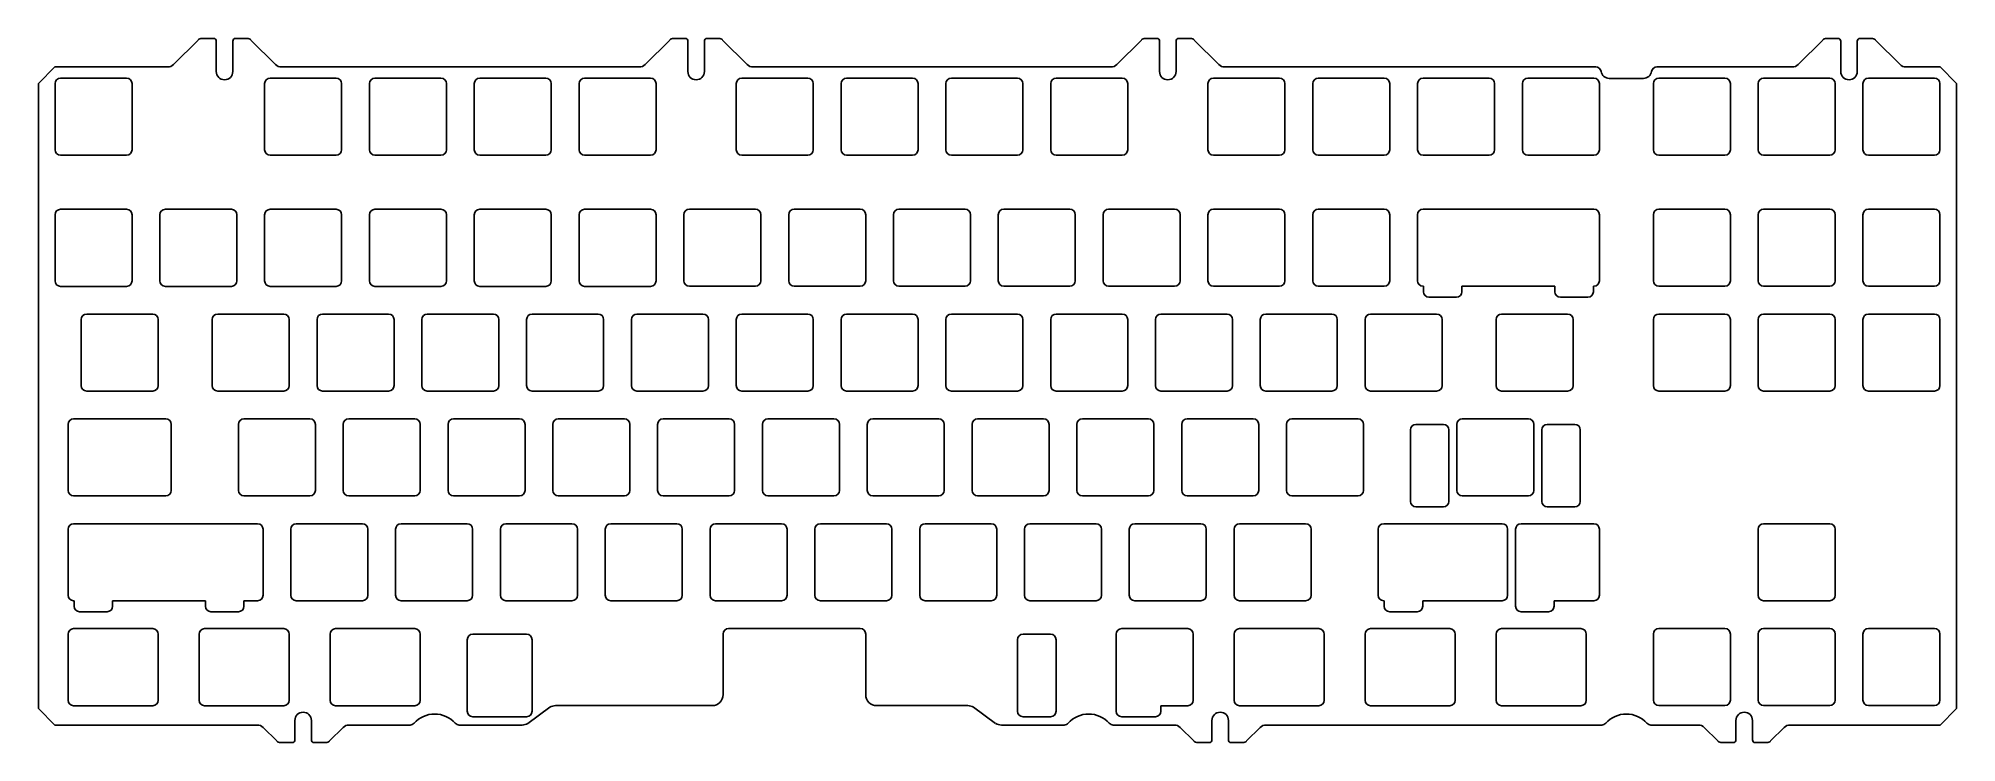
# Model space of a CAD drawing. Header units: millimetres. Extents: x 71 to 420, y 37 to 165.
import ezdxf

# ---------------------------------------------------------------- set-up
doc = ezdxf.new("R2010")
doc.units = ezdxf.units.MM

msp = doc.modelspace()

# ---------------------------------------------------------------- linework, layer by layer
at = {"color": 7, "linetype": 'Continuous', "lineweight": 25}
for p, q in [((100.28, 164.59), (95.81, 160.12)), ((103.07, 164.89), (100.98, 164.89)), ((103.57, 158.86), (103.57, 164.39)), ((106.57, 164.39), (106.57, 158.86)), ((109.16, 164.89), (107.07, 164.89)), ((114.33, 160.12), (109.86, 164.59)), ((186, 164.59), (181.53, 160.12)), ((188.79, 164.89), (186.71, 164.89)), ((189.29, 158.86), (189.29, 164.39)), ((192.29, 164.39), (192.29, 158.86)), ((194.88, 164.89), (192.79, 164.89)), ((200.06, 160.12), (195.59, 164.59)), ((271.73, 164.59), (267.26, 160.12)), ((274.52, 164.89), (272.43, 164.89)), ((275.02, 158.86), (275.02, 164.39)), ((278.02, 164.39), (278.02, 158.86)), ((280.61, 164.89), (278.52, 164.89)), ((285.78, 160.12), (281.31, 164.59)), ((395.55, 164.59), (391.08, 160.12)), ((398.34, 164.89), (396.26, 164.89)), ((398.84, 158.86), (398.84, 164.39)), ((401.84, 164.39), (401.84, 158.86)), ((404.43, 164.89), (402.34, 164.89)), ((409.61, 160.12), (405.14, 164.59)), ((74.23, 159.69), (71.23, 156.69)), ((94.75, 159.69), (74.23, 159.69)), ((75.26, 157.66), (87.26, 157.66)), ((113.36, 157.66), (125.36, 157.66)), ((180.47, 159.69), (115.39, 159.69)), ((132.41, 157.66), (144.41, 157.66)), ((151.46, 157.66), (163.46, 157.66)), ((170.51, 157.66), (182.51, 157.66)), ((199.08, 157.66), (211.08, 157.66)), ((266.2, 159.69), (201.12, 159.69)), ((218.13, 157.66), (230.13, 157.66)), ((237.18, 157.66), (249.18, 157.66)), ((256.23, 157.66), (268.23, 157.66)), ((284.81, 157.66), (296.81, 157.66)), ((354.29, 159.69), (286.84, 159.69)), ((303.86, 157.66), (315.86, 157.66)), ((322.92, 157.66), (334.92, 157.66)), ((341.96, 157.66), (353.96, 157.66)), ((362.97, 157.61), (356.76, 157.61)), ((390.02, 159.69), (365.43, 159.69)), ((365.77, 157.66), (377.77, 157.66)), ((384.82, 157.66), (396.82, 157.66)), ((403.87, 157.66), (415.87, 157.66)), ((416.89, 159.69), (410.67, 159.69)), ((419.89, 156.69), (416.89, 159.69)), ((71.23, 156.69), (71.23, 43.12)), ((74.26, 144.66), (74.26, 156.66)), ((88.26, 144.66), (88.26, 156.66)), ((112.36, 144.66), (112.36, 156.66)), ((126.36, 144.66), (126.36, 156.66)), ((131.41, 144.66), (131.41, 156.66)), ((145.41, 144.66), (145.41, 156.66)), ((150.46, 144.66), (150.46, 156.66)), ((164.46, 144.66), (164.46, 156.66)), ((169.51, 144.66), (169.51, 156.66)), ((183.51, 144.66), (183.51, 156.66)), ((198.08, 144.66), (198.08, 156.66)), ((212.08, 144.66), (212.08, 156.66)), ((217.13, 144.66), (217.13, 156.66)), ((231.13, 144.66), (231.13, 156.66)), ((236.18, 144.66), (236.18, 156.66)), ((250.18, 144.66), (250.18, 156.66)), ((255.23, 144.66), (255.23, 156.66)), ((269.23, 144.66), (269.23, 156.66)), ((283.81, 144.66), (283.81, 156.66)), ((297.81, 144.66), (297.81, 156.66)), ((302.86, 144.66), (302.86, 156.66)), ((316.86, 144.66), (316.86, 156.66)), ((321.92, 144.66), (321.92, 156.66)), ((335.92, 144.66), (335.92, 156.66)), ((340.96, 144.66), (340.96, 156.66)), ((354.96, 144.66), (354.96, 156.66)), ((364.77, 144.66), (364.77, 156.66)), ((378.77, 144.66), (378.77, 156.66)), ((383.82, 144.66), (383.82, 156.66)), ((397.82, 144.66), (397.82, 156.66)), ((402.87, 144.66), (402.87, 156.66)), ((416.87, 144.66), (416.87, 156.66)), ((419.89, 43.12), (419.89, 156.69)), ((75.26, 143.66), (87.26, 143.66)), ((113.36, 143.66), (125.36, 143.66)), ((132.41, 143.66), (144.41, 143.66)), ((151.46, 143.66), (163.46, 143.66)), ((170.51, 143.66), (182.51, 143.66)), ((199.08, 143.66), (211.08, 143.66)), ((218.13, 143.66), (230.13, 143.66)), ((237.18, 143.66), (249.18, 143.66)), ((256.23, 143.66), (268.23, 143.66)), ((284.81, 143.66), (296.81, 143.66)), ((303.86, 143.66), (315.86, 143.66)), ((322.92, 143.66), (334.92, 143.66)), ((341.96, 143.66), (353.96, 143.66)), ((365.77, 143.66), (377.77, 143.66)), ((384.82, 143.66), (396.82, 143.66)), ((403.87, 143.66), (415.87, 143.66)), ((74.26, 120.83), (74.26, 132.83)), ((75.26, 133.83), (87.26, 133.83)), ((88.26, 120.83), (88.26, 132.83)), ((93.31, 120.83), (93.31, 132.83)), ((94.31, 133.83), (106.31, 133.83)), ((107.31, 120.83), (107.31, 132.83)), ((112.36, 120.83), (112.36, 132.83)), ((113.36, 133.83), (125.36, 133.83)), ((126.36, 120.83), (126.36, 132.83)), ((131.41, 120.83), (131.41, 132.83)), ((132.41, 133.83), (144.41, 133.83)), ((145.41, 120.83), (145.41, 132.83)), ((150.46, 120.83), (150.46, 132.83)), ((151.46, 133.83), (163.46, 133.83)), ((164.46, 120.83), (164.46, 132.83)), ((169.51, 120.83), (169.51, 132.83)), ((170.51, 133.83), (182.51, 133.83)), ((183.51, 120.83), (183.51, 132.83)), ((188.56, 120.85), (188.56, 132.85)), ((189.56, 133.85), (201.56, 133.85)), ((202.56, 120.85), (202.56, 132.85)), ((207.61, 120.85), (207.61, 132.85)), ((208.61, 133.85), (220.61, 133.85)), ((221.61, 120.85), (221.61, 132.85)), ((226.66, 120.85), (226.66, 132.85)), ((227.66, 133.85), (239.66, 133.85)), ((240.66, 120.85), (240.66, 132.85)), ((245.71, 120.85), (245.71, 132.85)), ((246.71, 133.85), (258.71, 133.85)), ((259.71, 120.85), (259.71, 132.85)), ((264.76, 120.85), (264.76, 132.85)), ((265.76, 133.85), (277.76, 133.85)), ((278.76, 120.85), (278.76, 132.85)), ((283.81, 120.85), (283.81, 132.85)), ((284.81, 133.85), (296.81, 133.85)), ((297.81, 120.85), (297.81, 132.85)), ((302.86, 120.85), (302.86, 132.85)), ((303.86, 133.85), (315.86, 133.85)), ((316.86, 120.85), (316.86, 132.85)), ((321.91, 132.85), (321.91, 120.85)), ((353.96, 133.85), (322.91, 133.85)), ((354.96, 120.85), (354.96, 132.85)), ((364.77, 120.85), (364.77, 132.85)), ((365.77, 133.85), (377.77, 133.85)), ((378.77, 120.85), (378.77, 132.85)), ((383.82, 120.85), (383.82, 132.85)), ((384.82, 133.85), (396.82, 133.85)), ((397.82, 120.85), (397.82, 132.85)), ((402.87, 120.85), (402.87, 132.85)), ((403.87, 133.85), (415.87, 133.85)), ((416.87, 120.85), (416.87, 132.85)), ((75.26, 119.83), (87.26, 119.83)), ((94.31, 119.83), (106.31, 119.83)), ((113.36, 119.83), (125.36, 119.83)), ((132.41, 119.83), (144.41, 119.83)), ((151.46, 119.83), (163.46, 119.83)), ((170.51, 119.83), (182.51, 119.83)), ((189.56, 119.85), (201.56, 119.85)), ((208.61, 119.85), (220.61, 119.85)), ((227.66, 119.85), (239.66, 119.85)), ((246.71, 119.85), (258.71, 119.85)), ((265.76, 119.85), (277.76, 119.85)), ((284.81, 119.85), (296.81, 119.85)), ((303.86, 119.85), (315.86, 119.85)), ((322.91, 119.85), (322.99, 119.85)), ((322.99, 119.85), (322.99, 118.85)), ((329.99, 119.85), (346.87, 119.85)), ((329.99, 118.85), (329.99, 119.85)), ((346.87, 119.85), (346.87, 118.85)), ((353.87, 119.85), (353.96, 119.85)), ((353.87, 118.85), (353.87, 119.85)), ((365.77, 119.85), (377.77, 119.85)), ((384.82, 119.85), (396.82, 119.85)), ((403.87, 119.85), (415.87, 119.85)), ((323.99, 117.85), (328.99, 117.85)), ((347.87, 117.85), (352.87, 117.85)), ((79.02, 101.8), (79.02, 113.8)), ((80.02, 114.8), (92.02, 114.8)), ((93.02, 101.8), (93.02, 113.8)), ((102.83, 101.8), (102.83, 113.8)), ((103.83, 114.8), (115.83, 114.8)), ((116.83, 101.8), (116.83, 113.8)), ((121.88, 101.8), (121.88, 113.8)), ((122.88, 114.8), (134.88, 114.8)), ((135.88, 101.8), (135.88, 113.8)), ((140.93, 101.8), (140.93, 113.8)), ((141.93, 114.8), (153.93, 114.8)), ((154.93, 101.8), (154.93, 113.8)), ((159.98, 101.8), (159.98, 113.8)), ((160.98, 114.8), (172.98, 114.8)), ((173.98, 101.8), (173.98, 113.8)), ((179.03, 101.8), (179.03, 113.8)), ((180.03, 114.8), (192.03, 114.8)), ((193.03, 101.8), (193.03, 113.8)), ((198.08, 101.8), (198.08, 113.8)), ((199.08, 114.8), (211.08, 114.8)), ((212.08, 101.8), (212.08, 113.8)), ((217.13, 101.8), (217.13, 113.8)), ((218.13, 114.8), (230.13, 114.8)), ((231.13, 101.8), (231.13, 113.8)), ((236.18, 101.8), (236.18, 113.8)), ((237.18, 114.8), (249.18, 114.8)), ((250.18, 101.8), (250.18, 113.8)), ((255.23, 101.8), (255.23, 113.8)), ((256.23, 114.8), (268.23, 114.8)), ((269.23, 101.8), (269.23, 113.8)), ((274.28, 101.8), (274.28, 113.8)), ((275.28, 114.8), (287.28, 114.8)), ((288.28, 101.8), (288.28, 113.8)), ((293.33, 101.8), (293.33, 113.8)), ((294.33, 114.8), (306.33, 114.8)), ((307.33, 101.8), (307.33, 113.8)), ((312.38, 113.8), (312.38, 101.8)), ((325.38, 114.8), (313.38, 114.8)), ((326.38, 101.8), (326.38, 113.8)), ((336.19, 101.8), (336.19, 113.8)), ((337.19, 114.8), (349.19, 114.8)), ((350.19, 101.8), (350.19, 113.8)), ((364.77, 101.8), (364.77, 113.8)), ((365.77, 114.8), (377.77, 114.8)), ((378.77, 101.8), (378.77, 113.8)), ((383.82, 101.8), (383.82, 113.8)), ((384.82, 114.8), (396.82, 114.8)), ((397.82, 101.8), (397.82, 113.8)), ((402.87, 101.8), (402.87, 113.8)), ((403.87, 114.8), (415.87, 114.8)), ((416.87, 101.8), (416.87, 113.8)), ((80.02, 100.8), (92.02, 100.8)), ((103.83, 100.8), (115.83, 100.8)), ((122.88, 100.8), (134.88, 100.8)), ((141.93, 100.8), (153.93, 100.8)), ((160.98, 100.8), (172.98, 100.8)), ((180.03, 100.8), (192.03, 100.8)), ((199.08, 100.8), (211.08, 100.8)), ((218.13, 100.8), (230.13, 100.8)), ((237.18, 100.8), (249.18, 100.8)), ((256.23, 100.8), (268.23, 100.8)), ((275.28, 100.8), (287.28, 100.8)), ((294.33, 100.8), (306.33, 100.8)), ((313.38, 100.8), (325.38, 100.8)), ((337.19, 100.8), (349.19, 100.8)), ((365.77, 100.8), (377.77, 100.8)), ((384.82, 100.8), (396.82, 100.8)), ((403.87, 100.8), (415.87, 100.8)), ((76.64, 94.75), (76.64, 82.75)), ((94.4, 95.75), (77.64, 95.75)), ((95.4, 82.75), (95.4, 94.75)), ((107.59, 82.75), (107.59, 94.75)), ((108.59, 95.75), (120.59, 95.75)), ((121.59, 82.75), (121.59, 94.75)), ((126.64, 82.75), (126.64, 94.75)), ((127.64, 95.75), (139.64, 95.75)), ((140.64, 82.75), (140.64, 94.75)), ((145.69, 82.75), (145.69, 94.75)), ((146.69, 95.75), (158.69, 95.75)), ((159.69, 82.75), (159.69, 94.75)), ((164.74, 82.75), (164.74, 94.75)), ((165.74, 95.75), (177.74, 95.75)), ((178.74, 82.75), (178.74, 94.75)), ((183.79, 82.75), (183.79, 94.75)), ((184.79, 95.75), (196.79, 95.75)), ((197.79, 82.75), (197.79, 94.75)), ((202.84, 82.75), (202.84, 94.75)), ((203.84, 95.75), (215.84, 95.75)), ((216.84, 82.75), (216.84, 94.75)), ((221.89, 82.75), (221.89, 94.75)), ((222.89, 95.75), (234.89, 95.75)), ((235.89, 82.75), (235.89, 94.75)), ((240.94, 82.75), (240.94, 94.75)), ((241.94, 95.75), (253.94, 95.75)), ((254.94, 82.75), (254.94, 94.75)), ((259.99, 82.75), (259.99, 94.75)), ((260.99, 95.75), (272.99, 95.75)), ((273.99, 82.75), (273.99, 94.75)), ((279.04, 82.75), (279.04, 94.75)), ((280.04, 95.75), (292.04, 95.75)), ((293.04, 82.75), (293.04, 94.75)), ((298.09, 82.75), (298.09, 94.75)), ((299.09, 95.75), (311.09, 95.75)), ((312.09, 82.75), (312.09, 94.75)), ((321.61, 94.75), (326.61, 94.75)), ((329.05, 94.75), (329.05, 82.75)), ((342.05, 95.75), (330.05, 95.75)), ((343.05, 82.75), (343.05, 94.75)), ((345.49, 94.75), (350.49, 94.75)), ((320.61, 80.75), (320.61, 93.75)), ((327.61, 80.75), (327.61, 93.75)), ((344.49, 80.75), (344.49, 93.75)), ((351.49, 80.75), (351.49, 93.75)), ((77.64, 81.75), (94.4, 81.75)), ((108.59, 81.75), (120.59, 81.75)), ((127.64, 81.75), (139.64, 81.75)), ((146.69, 81.75), (158.69, 81.75)), ((165.74, 81.75), (177.74, 81.75)), ((184.79, 81.75), (196.79, 81.75)), ((203.84, 81.75), (215.84, 81.75)), ((222.89, 81.75), (234.89, 81.75)), ((241.94, 81.75), (253.94, 81.75)), ((260.99, 81.75), (272.99, 81.75)), ((280.04, 81.75), (292.04, 81.75)), ((299.09, 81.75), (311.09, 81.75)), ((330.05, 81.75), (342.05, 81.75)), ((321.61, 79.75), (326.61, 79.75)), ((345.49, 79.75), (350.49, 79.75)), ((76.64, 75.7), (76.64, 63.7)), ((111.07, 76.7), (77.64, 76.7)), ((112.07, 63.7), (112.07, 75.7)), ((117.12, 63.7), (117.12, 75.7)), ((118.12, 76.7), (130.12, 76.7)), ((131.12, 63.7), (131.12, 75.7)), ((136.17, 63.7), (136.17, 75.7)), ((137.17, 76.7), (149.17, 76.7)), ((150.17, 63.7), (150.17, 75.7)), ((155.22, 63.7), (155.22, 75.7)), ((156.22, 76.7), (168.22, 76.7)), ((169.22, 63.7), (169.22, 75.7)), ((174.27, 63.7), (174.27, 75.7)), ((175.27, 76.7), (187.27, 76.7)), ((188.27, 63.7), (188.27, 75.7)), ((193.32, 63.7), (193.32, 75.7)), ((194.32, 76.7), (206.32, 76.7)), ((207.32, 63.7), (207.32, 75.7)), ((212.37, 63.7), (212.37, 75.7)), ((213.37, 76.7), (225.37, 76.7)), ((226.37, 63.7), (226.37, 75.7)), ((231.42, 63.7), (231.42, 75.7)), ((232.42, 76.7), (244.42, 76.7)), ((245.42, 63.7), (245.42, 75.7)), ((250.47, 63.7), (250.47, 75.7)), ((251.47, 76.7), (263.47, 76.7)), ((264.47, 63.7), (264.47, 75.7)), ((269.52, 63.7), (269.52, 75.7)), ((270.52, 76.7), (282.52, 76.7)), ((283.52, 63.7), (283.52, 75.7)), ((288.57, 63.7), (288.57, 75.7)), ((289.57, 76.7), (301.57, 76.7)), ((302.57, 63.7), (302.57, 75.7)), ((314.76, 75.7), (314.76, 63.7)), ((337.29, 76.7), (315.76, 76.7)), ((338.29, 63.7), (338.29, 75.7)), ((339.73, 75.7), (339.73, 61.7)), ((353.96, 76.7), (340.72, 76.7)), ((354.96, 63.7), (354.96, 75.7)), ((383.82, 63.7), (383.82, 75.7)), ((384.82, 76.7), (396.82, 76.7)), ((397.82, 63.7), (397.82, 75.7)), ((77.64, 62.7), (77.73, 62.7)), ((77.73, 62.7), (77.73, 61.7)), ((78.73, 60.7), (83.73, 60.7)), ((84.73, 62.7), (101.6, 62.7)), ((84.73, 61.7), (84.73, 62.7)), ((101.6, 62.7), (101.6, 61.7)), ((102.6, 60.7), (107.6, 60.7)), ((108.6, 62.7), (111.07, 62.7)), ((108.6, 61.7), (108.6, 62.7)), ((118.12, 62.7), (130.12, 62.7)), ((137.17, 62.7), (149.17, 62.7)), ((156.22, 62.7), (168.22, 62.7)), ((175.27, 62.7), (187.27, 62.7)), ((194.32, 62.7), (206.32, 62.7)), ((213.37, 62.7), (225.37, 62.7)), ((232.42, 62.7), (244.42, 62.7)), ((251.47, 62.7), (263.47, 62.7)), ((270.52, 62.7), (282.52, 62.7)), ((289.57, 62.7), (301.57, 62.7)), ((315.76, 62.7), (315.85, 62.7)), ((315.85, 62.7), (315.85, 61.7)), ((316.85, 60.7), (321.85, 60.7)), ((322.85, 62.7), (337.29, 62.7)), ((322.85, 61.7), (322.85, 62.7)), ((340.73, 60.7), (345.73, 60.7)), ((346.73, 62.7), (353.96, 62.7)), ((346.73, 61.7), (346.73, 62.7)), ((384.82, 62.7), (396.82, 62.7)), ((76.64, 56.63), (76.64, 44.63)), ((92.02, 57.63), (77.64, 57.63)), ((93.02, 44.63), (93.02, 56.63)), ((100.45, 56.63), (100.45, 44.63)), ((115.83, 57.63), (101.45, 57.63)), ((116.83, 44.63), (116.83, 56.63)), ((124.26, 56.63), (124.26, 44.63)), ((139.64, 57.63), (125.26, 57.63)), ((140.64, 44.63), (140.64, 56.63)), ((159.96, 56.63), (150.19, 56.63)), ((195.7, 45.65), (195.7, 56.65)), ((196.7, 57.65), (220.61, 57.65)), ((221.61, 56.65), (221.61, 45.65)), ((255.21, 56.63), (250.21, 56.63)), ((267.14, 56.63), (267.14, 42.63)), ((280.14, 57.63), (268.14, 57.63)), ((281.14, 44.63), (281.14, 56.63)), ((288.57, 56.63), (288.57, 44.63)), ((303.95, 57.63), (289.57, 57.63)), ((304.95, 44.63), (304.95, 56.63)), ((312.38, 56.63), (312.38, 44.63)), ((327.76, 57.63), (313.38, 57.63)), ((328.76, 44.63), (328.76, 56.63)), ((336.19, 56.63), (336.19, 44.63)), ((351.58, 57.63), (337.19, 57.63)), ((352.58, 44.63), (352.58, 56.63)), ((364.77, 44.65), (364.77, 56.65)), ((365.77, 57.65), (377.77, 57.65)), ((378.77, 44.65), (378.77, 56.65)), ((383.82, 44.65), (383.82, 56.65)), ((384.82, 57.65), (396.82, 57.65)), ((397.82, 44.65), (397.82, 56.65)), ((402.87, 44.65), (402.87, 56.65)), ((403.87, 57.65), (415.87, 57.65)), ((416.87, 44.65), (416.87, 56.65)), ((149.19, 55.63), (149.19, 42.63)), ((160.96, 42.63), (160.96, 55.63)), ((249.21, 55.63), (249.21, 42.63)), ((256.21, 42.63), (256.21, 55.63)), ((71.23, 43.12), (74.23, 40.12)), ((77.64, 43.63), (92.02, 43.63)), ((101.45, 43.63), (115.83, 43.63)), ((125.26, 43.63), (139.64, 43.63)), ((160.17, 40.41), (164.22, 43.36)), ((165.25, 43.65), (193.7, 43.65)), ((223.61, 43.65), (240.15, 43.65)), ((241.18, 43.36), (245.23, 40.41)), ((275.26, 43.63), (280.14, 43.63)), ((275.26, 42.63), (275.26, 43.63)), ((289.57, 43.63), (303.95, 43.63)), ((313.38, 43.63), (327.76, 43.63)), ((337.19, 43.63), (351.58, 43.63)), ((365.77, 43.65), (377.77, 43.65)), ((384.82, 43.65), (396.82, 43.65)), ((403.87, 43.65), (415.87, 43.65)), ((416.89, 40.12), (419.89, 43.12)), ((74.23, 40.12), (111.04, 40.12)), ((112.1, 39.68), (114.56, 37.22)), ((117.86, 37.42), (117.86, 40.95)), ((120.86, 40.95), (120.86, 37.42)), ((124.15, 37.22), (126.62, 39.68)), ((127.68, 40.12), (138.79, 40.12)), ((147.74, 40.12), (159.14, 40.12)), ((150.19, 41.63), (159.96, 41.63)), ((246.27, 40.12), (257.67, 40.12)), ((250.21, 41.63), (255.21, 41.63)), ((266.61, 40.12), (277.72, 40.12)), ((268.14, 41.63), (274.26, 41.63)), ((278.78, 39.68), (281.25, 37.22)), ((284.54, 37.42), (284.54, 40.95)), ((287.54, 40.95), (287.54, 37.42)), ((290.84, 37.22), (293.31, 39.68)), ((294.37, 40.12), (355.39, 40.12)), ((364.34, 40.12), (372.97, 40.12)), ((374.03, 39.68), (376.5, 37.22)), ((379.79, 37.42), (379.79, 40.95)), ((382.79, 40.95), (382.79, 37.42)), ((386.09, 37.22), (388.56, 39.68)), ((389.62, 40.12), (416.89, 40.12)), ((115.27, 36.92), (117.36, 36.92)), ((121.36, 36.92), (123.44, 36.92)), ((281.96, 36.92), (284.04, 36.92)), ((288.04, 36.92), (290.13, 36.92)), ((377.21, 36.92), (379.29, 36.92)), ((383.29, 36.92), (385.38, 36.92))]:
    msp.add_line(p, q, dxfattribs=at)
for centre, radius, start, end in [((100.98, 163.89), 1, 90, 135), ((103.07, 164.39), 0.5, 0, 90), ((107.07, 164.39), 0.5, 90, 180), ((109.16, 163.89), 1, 45, 90), ((186.71, 163.89), 1, 90, 135), ((188.79, 164.39), 0.5, 360, 90), ((192.79, 164.39), 0.5, 90, 180), ((194.88, 163.89), 1, 45, 90), ((272.43, 163.89), 1, 90, 135), ((274.52, 164.39), 0.5, 0, 90), ((278.52, 164.39), 0.5, 90, 180), ((280.61, 163.89), 1, 45, 90), ((396.26, 163.89), 1, 90, 135), ((398.34, 164.39), 0.5, 0, 90), ((402.34, 164.39), 0.5, 90, 180), ((404.43, 163.89), 1, 45, 90), ((75.26, 156.66), 1, 90, 180), ((87.26, 156.66), 1, 0, 90), ((94.75, 161.19), 1.5, 270, 315), ((105.07, 158.86), 1.5, 180, 0), ((113.36, 156.66), 1, 90, 180), ((115.39, 161.19), 1.5, 225, 270), ((125.36, 156.66), 1, 0, 90), ((132.41, 156.66), 1, 90, 180), ((144.41, 156.66), 1, 0, 90), ((151.46, 156.66), 1, 90, 180), ((163.46, 156.66), 1, 0, 90), ((170.51, 156.66), 1, 90, 180), ((180.47, 161.19), 1.5, 270, 315), ((182.51, 156.66), 1, 0, 90), ((190.79, 158.86), 1.5, 180, 0), ((199.08, 156.66), 1, 90, 180), ((201.12, 161.19), 1.5, 225, 270), ((211.08, 156.66), 1, 0, 90), ((218.13, 156.66), 1, 90, 180), ((230.13, 156.66), 1, 0, 90), ((237.18, 156.66), 1, 90, 180), ((249.18, 156.66), 1, 0, 90), ((256.23, 156.66), 1, 90, 180), ((266.2, 161.19), 1.5, 270, 315), ((268.23, 156.66), 1, 0, 90), ((276.52, 158.86), 1.5, 180, 0), ((284.81, 156.66), 1, 90, 180), ((286.84, 161.19), 1.5, 225, 270), ((296.81, 156.66), 1, 0, 90), ((303.86, 156.66), 1, 90, 180), ((315.86, 156.66), 1, 0, 90), ((322.92, 156.66), 1, 90, 180), ((334.92, 156.66), 1, 0, 90), ((341.96, 156.66), 1, 90, 180), ((353.96, 156.66), 1, 0, 90), ((354.29, 158.69), 1, 9.7878, 90), ((356.76, 159.11), 1.5, 189.7878, 270), ((362.97, 159.11), 1.5, 270, 350.2122), ((365.43, 158.69), 1, 90, 170.2122), ((365.77, 156.66), 1, 90, 180), ((377.77, 156.66), 1, 0, 90), ((384.82, 156.66), 1, 90, 180), ((390.02, 161.19), 1.5, 270, 315), ((396.82, 156.66), 1, 0, 90), ((400.34, 158.86), 1.5, 180, 0), ((403.87, 156.66), 1, 90, 180), ((410.67, 161.19), 1.5, 225, 270), ((415.87, 156.66), 1, 0, 90), ((75.26, 144.66), 1, 180, 270), ((87.26, 144.66), 1, 270, 360), ((113.36, 144.66), 1, 180, 270), ((125.36, 144.66), 1, 270, 360), ((132.41, 144.66), 1, 180, 270), ((144.41, 144.66), 1, 270, 360), ((151.46, 144.66), 1, 180, 270), ((163.46, 144.66), 1, 270, 360), ((170.51, 144.66), 1, 180, 270), ((182.51, 144.66), 1, 270, 360), ((199.08, 144.66), 1, 180, 270), ((211.08, 144.66), 1, 270, 360), ((218.13, 144.66), 1, 180, 270), ((230.13, 144.66), 1, 270, 360), ((237.18, 144.66), 1, 180, 270), ((249.18, 144.66), 1, 270, 0), ((256.23, 144.66), 1, 180, 270), ((268.23, 144.66), 1, 270, 360), ((284.81, 144.66), 1, 180, 270), ((296.81, 144.66), 1, 270, 360), ((303.86, 144.66), 1, 180, 270), ((315.86, 144.66), 1, 270, 360), ((322.92, 144.66), 1, 180, 270), ((334.92, 144.66), 1, 270, 360), ((341.96, 144.66), 1, 180, 270), ((353.96, 144.66), 1, 270, 360), ((365.77, 144.66), 1, 180, 270), ((377.77, 144.66), 1, 270, 360), ((384.82, 144.66), 1, 180, 270), ((396.82, 144.66), 1, 270, 0), ((403.87, 144.66), 1, 180, 270), ((415.87, 144.66), 1, 270, 0), ((75.26, 132.83), 1, 90, 180), ((87.26, 132.83), 1, 0, 90), ((94.31, 132.83), 1, 90, 180), ((106.31, 132.83), 1, 0, 90), ((113.36, 132.83), 1, 90, 180), ((125.36, 132.83), 1, 0, 90), ((132.41, 132.83), 1, 90, 180), ((144.41, 132.83), 1, 360, 90), ((151.46, 132.83), 1, 90, 180), ((163.46, 132.83), 1, 360, 90), ((170.51, 132.83), 1, 90, 180), ((182.51, 132.83), 1, 360, 90), ((189.56, 132.85), 1, 90, 180), ((201.56, 132.85), 1, 360, 90), ((208.61, 132.85), 1, 90, 180), ((220.61, 132.85), 1, 0, 90), ((227.66, 132.85), 1, 90, 180), ((239.66, 132.85), 1, 360, 90), ((246.71, 132.85), 1, 90, 180), ((258.71, 132.85), 1, 0, 90), ((265.76, 132.85), 1, 90, 180), ((277.76, 132.85), 1, 360, 90), ((284.81, 132.85), 1, 90, 180), ((296.81, 132.85), 1, 360, 90), ((303.86, 132.85), 1, 90, 180), ((315.86, 132.85), 1, 0, 90), ((322.91, 132.85), 1, 90, 180), ((353.96, 132.85), 1, 0, 90), ((365.77, 132.85), 1, 90, 180), ((377.77, 132.85), 1, 0, 90), ((384.82, 132.85), 1, 90, 180), ((396.82, 132.85), 1, 0, 90), ((403.87, 132.85), 1, 90, 180), ((415.87, 132.85), 1, 0, 90), ((75.26, 120.83), 1, 180, 270), ((87.26, 120.83), 1, 270, 360), ((94.31, 120.83), 1, 180, 270), ((106.31, 120.83), 1, 270, 0), ((113.36, 120.83), 1, 180, 270), ((125.36, 120.83), 1, 270, 360), ((132.41, 120.83), 1, 180, 270), ((144.41, 120.83), 1, 270, 360), ((151.46, 120.83), 1, 180, 270), ((163.46, 120.83), 1, 270, 360), ((170.51, 120.83), 1, 180, 270), ((182.51, 120.83), 1, 270, 360), ((189.56, 120.85), 1, 180, 270), ((201.56, 120.85), 1, 270, 0), ((208.61, 120.85), 1, 180, 270), ((220.61, 120.85), 1, 270, 0), ((227.66, 120.85), 1, 180, 270), ((239.66, 120.85), 1, 270, 0), ((246.71, 120.85), 1, 180, 270), ((258.71, 120.85), 1, 270, 0), ((265.76, 120.85), 1, 180, 270), ((277.76, 120.85), 1, 270, 0), ((284.81, 120.85), 1, 180, 270), ((296.81, 120.85), 1, 270, 0), ((303.86, 120.85), 1, 180, 270), ((315.86, 120.85), 1, 270, 360), ((322.91, 120.85), 1, 180, 270), ((323.99, 118.85), 1, 180, 270), ((328.99, 118.85), 1, 270, 0), ((347.87, 118.85), 1, 180, 270), ((352.87, 118.85), 1, 270, 0), ((353.96, 120.85), 1, 270, 0), ((365.77, 120.85), 1, 180, 270), ((377.77, 120.85), 1, 270, 0), ((384.82, 120.85), 1, 180, 270), ((396.82, 120.85), 1, 270, 0), ((403.87, 120.85), 1, 180, 270), ((415.87, 120.85), 1, 270, 0), ((80.02, 113.8), 1, 90, 180), ((92.02, 113.8), 1, 0, 90), ((103.83, 113.8), 1, 90, 180), ((115.83, 113.8), 1, 0, 90), ((122.88, 113.8), 1, 90, 180), ((134.88, 113.8), 1, 360, 90), ((141.93, 113.8), 1, 90, 180), ((153.93, 113.8), 1, 0, 90), ((160.98, 113.8), 1, 90, 180), ((172.98, 113.8), 1, 0, 90), ((180.03, 113.8), 1, 90, 180), ((192.03, 113.8), 1, 0, 90), ((199.08, 113.8), 1, 90, 180), ((211.08, 113.8), 1, 0, 90), ((218.13, 113.8), 1, 90, 180), ((230.13, 113.8), 1, 0, 90), ((237.18, 113.8), 1, 90, 180), ((249.18, 113.8), 1, 0, 90), ((256.23, 113.8), 1, 90, 180), ((268.23, 113.8), 1, 0, 90), ((275.28, 113.8), 1, 90, 180), ((287.28, 113.8), 1, 360, 90), ((294.33, 113.8), 1, 90, 180), ((306.33, 113.8), 1, 0, 90), ((313.38, 113.8), 1, 90, 180), ((325.38, 113.8), 1, 0, 90), ((337.19, 113.8), 1, 90, 180), ((349.19, 113.8), 1, 0, 90), ((365.77, 113.8), 1, 90, 180), ((377.77, 113.8), 1, 0, 90), ((384.82, 113.8), 1, 90, 180), ((396.82, 113.8), 1, 0, 90), ((403.87, 113.8), 1, 90, 180), ((415.87, 113.8), 1, 0, 90), ((80.02, 101.8), 1, 180, 270), ((92.02, 101.8), 1, 270, 360), ((103.83, 101.8), 1, 180, 270), ((115.83, 101.8), 1, 270, 0), ((122.88, 101.8), 1, 180, 270), ((134.88, 101.8), 1, 270, 0), ((141.93, 101.8), 1, 180, 270), ((153.93, 101.8), 1, 270, 360), ((160.98, 101.8), 1, 180, 270), ((172.98, 101.8), 1, 270, 0), ((180.03, 101.8), 1, 180, 270), ((192.03, 101.8), 1, 270, 360), ((199.08, 101.8), 1, 180, 270), ((211.08, 101.8), 1, 270, 360), ((218.13, 101.8), 1, 180, 270), ((230.13, 101.8), 1, 270, 360), ((237.18, 101.8), 1, 180, 270), ((249.18, 101.8), 1, 270, 360), ((256.23, 101.8), 1, 180, 270), ((268.23, 101.8), 1, 270, 0), ((275.28, 101.8), 1, 180, 270), ((287.28, 101.8), 1, 270, 0), ((294.33, 101.8), 1, 180, 270), ((306.33, 101.8), 1, 270, 0), ((313.38, 101.8), 1, 180, 270), ((325.38, 101.8), 1, 270, 360), ((337.19, 101.8), 1, 180, 270), ((349.19, 101.8), 1, 270, 0), ((365.77, 101.8), 1, 180, 270), ((377.77, 101.8), 1, 270, 360), ((384.82, 101.8), 1, 180, 270), ((396.82, 101.8), 1, 270, 0), ((403.87, 101.8), 1, 180, 270), ((415.87, 101.8), 1, 270, 0), ((77.64, 94.75), 1, 90, 180), ((94.4, 94.75), 1, 0, 90), ((108.59, 94.75), 1, 90, 180), ((120.59, 94.75), 1, 0, 90), ((127.64, 94.75), 1, 90, 180), ((139.64, 94.75), 1, 0, 90), ((146.69, 94.75), 1, 90, 180), ((158.69, 94.75), 1, 0, 90), ((165.74, 94.75), 1, 90, 180), ((177.74, 94.75), 1, 0, 90), ((184.79, 94.75), 1, 90, 180), ((196.79, 94.75), 1, 0, 90), ((203.84, 94.75), 1, 90, 180), ((215.84, 94.75), 1, 360, 90), ((222.89, 94.75), 1, 90, 180), ((234.89, 94.75), 1, 0, 90), ((241.94, 94.75), 1, 90, 180), ((253.94, 94.75), 1, 0, 90), ((260.99, 94.75), 1, 90, 180), ((272.99, 94.75), 1, 0, 90), ((280.04, 94.75), 1, 90, 180), ((292.04, 94.75), 1, 0, 90), ((299.09, 94.75), 1, 90, 180), ((311.09, 94.75), 1, 0, 90), ((321.61, 93.75), 1, 90, 180), ((326.61, 93.75), 1, 0, 90), ((330.05, 94.75), 1, 90, 180), ((342.05, 94.75), 1, 0, 90), ((345.49, 93.75), 1, 90, 180), ((350.49, 93.75), 1, 0, 90), ((77.64, 82.75), 1, 180, 270), ((94.4, 82.75), 1, 270, 0), ((108.59, 82.75), 1, 180, 270), ((120.59, 82.75), 1, 270, 0), ((127.64, 82.75), 1, 180, 270), ((139.64, 82.75), 1, 270, 360), ((146.69, 82.75), 1, 180, 270), ((158.69, 82.75), 1, 270, 0), ((165.74, 82.75), 1, 180, 270), ((177.74, 82.75), 1, 270, 360), ((184.79, 82.75), 1, 180, 270), ((196.79, 82.75), 1, 270, 360), ((203.84, 82.75), 1, 180, 270), ((215.84, 82.75), 1, 270, 360), ((222.89, 82.75), 1, 180, 270), ((234.89, 82.75), 1, 270, 360), ((241.94, 82.75), 1, 180, 270), ((253.94, 82.75), 1, 270, 0), ((260.99, 82.75), 1, 180, 270), ((272.99, 82.75), 1, 270, 0), ((280.04, 82.75), 1, 180, 270), ((292.04, 82.75), 1, 270, 360), ((299.09, 82.75), 1, 180, 270), ((311.09, 82.75), 1, 270, 360), ((321.61, 80.75), 1, 180, 270), ((326.61, 80.75), 1, 270, 0), ((330.05, 82.75), 1, 180, 270), ((342.05, 82.75), 1, 270, 360), ((345.49, 80.75), 1, 180, 270), ((350.49, 80.75), 1, 270, 0), ((77.64, 75.7), 1, 90, 180), ((111.07, 75.7), 1, 0, 90), ((118.12, 75.7), 1, 90, 180), ((130.12, 75.7), 1, 0, 90), ((137.17, 75.7), 1, 90, 180), ((149.17, 75.7), 1, 0, 90), ((156.22, 75.7), 1, 90, 180), ((168.22, 75.7), 1, 360, 90), ((175.27, 75.7), 1, 90, 180), ((187.27, 75.7), 1, 0, 90), ((194.32, 75.7), 1, 90, 180), ((206.32, 75.7), 1, 0, 90), ((213.37, 75.7), 1, 90, 180), ((225.37, 75.7), 1, 0, 90), ((232.42, 75.7), 1, 90, 180), ((244.42, 75.7), 1, 0, 90), ((251.47, 75.7), 1, 90, 180), ((263.47, 75.7), 1, 0, 90), ((270.52, 75.7), 1, 90, 180), ((282.52, 75.7), 1, 360, 90), ((289.57, 75.7), 1, 90, 180), ((301.57, 75.7), 1, 0, 90), ((315.76, 75.7), 1, 90, 180), ((337.29, 75.7), 1, 360, 90), ((340.73, 75.7), 1, 90.2832, 180), ((353.96, 75.7), 1, 0, 90), ((384.82, 75.7), 1, 90, 180), ((396.82, 75.7), 1, 360, 90), ((77.64, 63.7), 1, 180, 270), ((111.07, 63.7), 1, 270, 360), ((118.12, 63.7), 1, 180, 270), ((130.12, 63.7), 1, 270, 360), ((137.17, 63.7), 1, 180, 270), ((149.17, 63.7), 1, 270, 360), ((156.22, 63.7), 1, 180, 270), ((168.22, 63.7), 1, 270, 360), ((175.27, 63.7), 1, 180, 270), ((187.27, 63.7), 1, 270, 360), ((194.32, 63.7), 1, 180, 270), ((206.32, 63.7), 1, 270, 360), ((213.37, 63.7), 1, 180, 270), ((225.37, 63.7), 1, 270, 0), ((232.42, 63.7), 1, 180, 270), ((244.42, 63.7), 1, 270, 360), ((251.47, 63.7), 1, 180, 270), ((263.47, 63.7), 1, 270, 360), ((270.52, 63.7), 1, 180, 270), ((282.52, 63.7), 1, 270, 0), ((289.57, 63.7), 1, 180, 270), ((301.57, 63.7), 1, 270, 360), ((315.76, 63.7), 1, 180, 270), ((337.29, 63.7), 1, 270, 360), ((353.96, 63.7), 1, 270, 360), ((384.82, 63.7), 1, 180, 270), ((396.82, 63.7), 1, 270, 0), ((78.73, 61.7), 1, 180, 270), ((83.73, 61.7), 1, 270, 0), ((102.6, 61.7), 1, 180, 270), ((107.6, 61.7), 1, 270, 360), ((316.85, 61.7), 1, 180, 270), ((321.85, 61.7), 1, 270, 360), ((340.73, 61.7), 1, 180, 270), ((345.73, 61.7), 1, 270, 0), ((77.64, 56.63), 1, 90, 180), ((92.02, 56.63), 1, 0, 90), ((101.45, 56.63), 1, 90, 180), ((115.83, 56.63), 1, 0, 90), ((125.26, 56.63), 1, 90, 180), ((139.64, 56.63), 1, 0, 90), ((150.19, 55.63), 1, 90, 180), ((159.96, 55.63), 1, 0, 90), ((196.7, 56.65), 1, 90, 180), ((220.61, 56.65), 1, 360, 90), ((250.21, 55.63), 1, 90, 180), ((255.21, 55.63), 1, 0, 90), ((268.14, 56.63), 1, 90, 180), ((280.14, 56.63), 1, 0, 90), ((289.57, 56.63), 1, 90, 180), ((303.95, 56.63), 1, 0, 90), ((313.38, 56.63), 1, 90, 180), ((327.76, 56.63), 1, 0, 90), ((337.19, 56.63), 1, 90, 180), ((351.58, 56.63), 1, 0, 90), ((365.77, 56.65), 1, 90, 180), ((377.77, 56.65), 1, 0, 90), ((384.82, 56.65), 1, 90, 180), ((396.82, 56.65), 1, 0, 90), ((403.87, 56.65), 1, 90, 180), ((415.87, 56.65), 1, 0, 90), ((193.7, 45.65), 2, 270, 0), ((223.61, 45.65), 2, 180, 270), ((77.64, 44.63), 1, 180, 270), ((92.02, 44.63), 1, 270, 360), ((101.45, 44.63), 1, 180, 270), ((115.83, 44.63), 1, 270, 360), ((119.36, 40.95), 1.5, 0, 180), ((125.26, 44.63), 1, 180, 270), ((143.26, 37.12), 5, 41.8103, 138.1897), ((139.64, 44.63), 1, 270, 0), ((150.19, 42.63), 1, 180, 270), ((159.96, 42.63), 1, 270, 360), ((165.25, 41.65), 2, 90, 121.1739), ((240.15, 41.65), 2, 58.8261, 90), ((250.21, 42.63), 1, 180, 270), ((255.21, 42.63), 1, 270, 360), ((262.14, 37.12), 5, 41.8103, 138.1897), ((268.14, 42.63), 1, 180, 270), ((274.26, 42.63), 1, 270, 360), ((280.14, 44.63), 1, 270, 360), ((286.04, 40.95), 1.5, 0, 180), ((289.57, 44.63), 1, 180, 270), ((303.95, 44.63), 1, 270, 360), ((313.38, 44.63), 1, 180, 270), ((327.76, 44.63), 1, 270, 0), ((337.19, 44.63), 1, 180, 270), ((351.58, 44.63), 1, 270, 0), ((359.86, 37.12), 5, 41.8103, 138.1897), ((365.77, 44.65), 1, 180, 270), ((377.77, 44.65), 1, 270, 360), ((381.29, 40.95), 1.5, 0, 180), ((384.82, 44.65), 1, 180, 270), ((396.82, 44.65), 1, 270, 0), ((403.87, 44.65), 1, 180, 270), ((415.87, 44.65), 1, 270, 0), ((111.04, 38.62), 1.5, 45, 90), ((127.68, 38.62), 1.5, 90, 135), ((138.79, 41.12), 1, 270, 318.1897), ((147.74, 41.12), 1, 221.8103, 270), ((159.14, 42.12), 2, 270, 301.1739), ((246.27, 42.12), 2, 238.8261, 270), ((257.67, 41.12), 1, 270, 318.1897), ((266.61, 41.12), 1, 221.8103, 270), ((277.72, 38.62), 1.5, 45, 90), ((294.37, 38.62), 1.5, 90, 135), ((355.39, 41.12), 1, 270, 318.1897), ((364.34, 41.12), 1, 221.8103, 270), ((372.97, 38.62), 1.5, 45, 90), ((389.62, 38.62), 1.5, 90, 135), ((115.27, 37.92), 1, 225, 270), ((117.36, 37.42), 0.5, 270, 360), ((121.36, 37.42), 0.5, 180, 270), ((123.44, 37.92), 1, 270, 315), ((281.96, 37.92), 1, 225, 270), ((284.04, 37.42), 0.5, 270, 360), ((288.04, 37.42), 0.5, 180, 270), ((290.13, 37.92), 1, 270, 315), ((377.21, 37.92), 1, 225, 270), ((379.29, 37.42), 0.5, 270, 360), ((383.29, 37.42), 0.5, 180, 270), ((385.38, 37.92), 1, 270, 315)]:
    msp.add_arc(centre, radius, start, end, dxfattribs=at)

doc.saveas('drawing.dxf')
